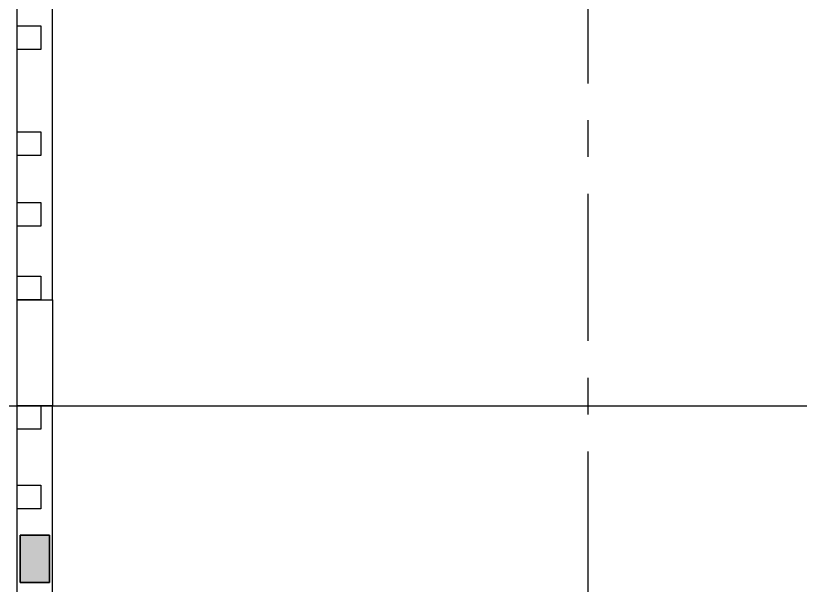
# Model space of a CAD drawing. Header units: millimetres. Extents: x 2519235 to 7246330, y 25937 to 201821.
# Drawn here: x 2626641 to 2633304, y 130260 to 135098 of the extents above; entities that cross this region are included whole.
import ezdxf
from ezdxf.enums import TextEntityAlignment as Align

# ---------------------------------------------------------------- set-up
doc = ezdxf.new("R2010")
doc.units = ezdxf.units.MM
doc.set_wipeout_variables(frame=1)
doc.linetypes.add('TA_GL_005.00000', pattern=[13.75, 5, -1.25, 1.25, -1.25, 5])
for name, color, linetype in [('000 - 0_SYM_DWG_GRID-BUBBLE_MAIN_COLOR_1', 7, 'Continuous'), ('000 - 0_SYM_DWG_GRIDLINE_MAIN_COLOR_251', 7, 'Continuous'), ('000 - CONCRETE_COL_CUT_COLOR_1', 7, 'Continuous'), ('000 - CONCRETE_COL_HATCH_', 7, 'Continuous'), ('000 - CONCRETE_COL_WIPEOUT_', 7, 'Continuous'), ('000 - CONCRETE_PRECAST_CUT_COLOR_5', 7, 'Continuous'), ('_PLATE-200', 7, 'Continuous'), ('Xref-PLAN-106.940$0$_Beam', 7, 'Continuous'), ('Xref-PLAN-106.940$0$_C400-250', 7, 'Continuous'), ('Xref-PLAN-106.940$0$_C500-300', 7, 'Continuous')]:
    doc.layers.add(name, color=color, linetype=linetype)
doc.styles.add('Arial', font='arial.ttf', dxfattribs={"height": 300})
doc.styles.add('TA', font='', dxfattribs={"height": 4.5})
doc.styles.get('TA').set_extended_font_data('Cordia New')

# ---------------------------------------------------------------- blocks, each defined once
blk = doc.blocks.new('Xref-PLAN-106.940')
at = {"layer": 'Xref-PLAN-106.940$0$_Beam', "color": 7}
for p, q in [((153369.2, 22958.4), (153369.2, 16058.4)), ((153669.2, 22958.4), (153669.2, 16058.4)), ((153369.2, 15158.4), (153369.2, 6933.4)), ((153669.2, 15158.4), (153669.2, 6933.4))]:
    blk.add_line(p, q, dxfattribs=at)
at = {"layer": 'Xref-PLAN-106.940$0$_C400-250', "color": 7}
blk.add_lwpolyline([(153394.2, 17558.4), (153644.2, 17558.4), (153644.2, 17158.4), (153394.2, 17158.4)], close=True, dxfattribs=at)
at = {"layer": 'Xref-PLAN-106.940$0$_C500-300', "color": 7}
blk.add_lwpolyline([(153369.2, 16058.4), (153669.2, 16058.4), (153669.2, 15158.4), (153369.2, 15158.4)], close=True, dxfattribs=at)
blk = doc.blocks.new('*U1936')
at = {"layer": '000 - 0_SYM_DWG_GRIDLINE_MAIN_COLOR_251', "color": 7, "linetype": 'ByBlock', "ltscale": 5}
blk.add_line((20, 0), (-357, 0), dxfattribs=at)
at = {"color": 7, "style": 'TA', "flags": 1}
blk.add_attdef('LOCATION', (6, -6), '', height=4.5, rotation=270, dxfattribs=at)
at = {"layer": '000 - 0_SYM_DWG_GRID-BUBBLE_MAIN_COLOR_1', "color": 7, "style": 'Arial'}
blk.add_attdef('GRID-HEAD', text='', height=4, rotation=270, dxfattribs=at).set_placement((54, 0), align=Align.MIDDLE_CENTER)
blk = doc.blocks.new('W-1-PP17-ENT1_REV02_20260415-161303_PP17_ENT1_MAIN_DIMS_PL')
at = {"layer": '000 - 0_SYM_DWG_GRIDLINE_MAIN_COLOR_251', "color": 7, "linetype": 'TA_GL_005.00000', "xscale": 50.00000000000004, "yscale": 50.00000000000004, "zscale": 50.00000000000004, "rotation": 90}
blk.add_blockref('*U1936', (13200, 0), dxfattribs=at)
blk = doc.blocks.new('*U2088')
at = {"layer": '000 - CONCRETE_COL_HATCH_'}
h = blk.add_hatch(dxfattribs=at)
h.set_pattern_fill('AR-CONC', scale=0.04)
h.set_pattern_definition([(50, (-500, -868106.8257), (7.28738676, -0.63756342), [0.762, -8.382]), (355, (-500, -868106.826), (-1.40973686, 7.64227381), [0.6096, -6.705623367]), (100.4514447, (-499.393, -868106.879), (5.877649884, 7.004710076), [0.64760035, -7.123609784]), (46.1842, (-500, -868104.794), (10.84316164, -1.68169312), [1.143, -12.573]), (96.6355576, (-499.096, -868104.934), (9.49616536, 9.89704498), [0.97140093, -10.68542433]), (351.1841512, (-500, -868104.794), (9.49616536, 9.89704498), [0.91439868, -10.05838928]), (21, (-498.984, -868105.3017), (6.06457565, -4.090607927), [0.762, -8.382]), (326, (-498.984, -868105.302), (2.472081134, 7.367518645), [0.6096, -6.7056]), (71.451445, (-498.4786, -868105.6426), (8.53665677, 3.276910755), [0.64760035, -7.123597504]), (37.5, (-500, -868106.8257), (0.12354413, 3.382201555), [0, -6.62432, 0, -6.8072, 0, -6.731]), (7.5, (-500, -868106.8257), (2.6727865, 4.007222993), [0, -3.88112, 0, -6.47192, 0, -2.5654]), (327.5, (-502.2657, -868106.8257), (5.423623807, -0.22914976), [0, -2.54, 0, -7.9248, 0, -10.5156]), (317.5, (-503.2817, -868106.8257), (5.925167255, 1.017059641), [0, -3.302, 0, -5.26288, 0, -7.4676])])
h.paths.add_polyline_path([(0, 0), (-250, 0), (-250, -400), (0, -400)])
at = {"layer": '000 - CONCRETE_COL_CUT_COLOR_1', "color": 7, "lineweight": -2}
blk.add_lwpolyline([(0, 0), (-250, 0), (-250, -400), (0, -400), (0, -400), (0, -400), (0, -400), (0, -400), (0, -400), (0, -400), (0, -400), (0, -400), (0, -400), (0, -400), (0, -400), (0, -400), (0, -400), (0, -400), (0, -400), (0, -400), (0, -400), (0, -400), (0, -400), (0, -400), (0, -400), (0, -400), (0, -400), (0, -400), (0, -400), (0, -400), (0, -400), (0, -400), (0, -400), (0, -400), (0, -400), (0, -400), (0, -400), (0, -400), (0, -400), (0, -400), (0, -400), (0, -400), (0, -400), (0, -400), (0, -400), (0, -400), (0, -400), (0, -400)], close=True, dxfattribs=at)
blk = doc.blocks.new('A$C6d15e31b')
at = {"layer": '_PLATE-200', "color": 7}
for points in [[(18050, -6325), (18050, -6525), (17850, -6525), (17850, -6325)], [(18050, -7000), (18050, -7200), (17850, -7200), (17850, -7000)], [(18050, -8100), (18050, -8300), (17850, -8300), (17850, -8100)], [(18050, -8725), (18050, -8925), (17850, -8925), (17850, -8725)], [(18050, -9325), (18050, -9525), (17850, -9525), (17850, -9325)], [(18050, -10225), (18050, -10425), (17850, -10425), (17850, -10225)]]:
    blk.add_lwpolyline(points, close=True, dxfattribs=at)
at = {"color": 7}
for name, p in [('W-1-PP17-ENT1_REV02_20260415-161303_PP17_ENT1_MAIN_DIMS_PL', (0, 0)), ('Xref-PLAN-106.940', (-135619.3, -23258.4))]:
    blk.add_blockref(name, p, dxfattribs=at)
at = {"layer": '000 - CONCRETE_PRECAST_CUT_COLOR_5', "color": 7}
blk.add_blockref('*U2088', (18024.8, -5700), dxfattribs=at)

msp = doc.modelspace()

# ---------------------------------------------------------------- block references
at = {"color": 7, "rotation": 180}
msp.add_blockref('A$C6d15e31b', (2644703.703, 124585.018), dxfattribs=at)

# ---------------------------------------------------------------- next in the draw order: linework, layer by layer
at = {"layer": 'Defpoints', "color": 7}
msp.add_lwpolyline([(2653544.057, 131780.189), (2614852.039, 131780.189), (2614852.039, 153980.189), (2653544.057, 153980.189)], close=True, dxfattribs=at)

doc.saveas('drawing.dxf')
